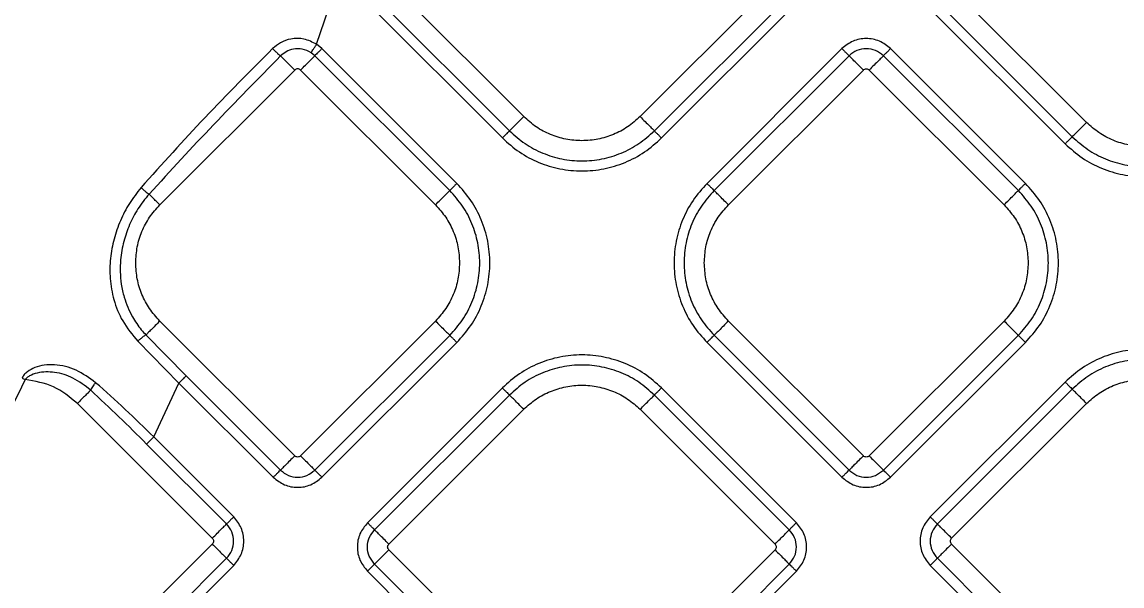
# Model space of a CAD drawing. Extents: x 939 to 1039, y 781 to 934.
# Drawn here: x 979.69 to 985.06, y 849.31 to 852.07 of the extents above; entities that cross this region are included whole.
import ezdxf

# ---------------------------------------------------------------- set-up
doc = ezdxf.new("R2010")
doc.units = 0
doc.header["$MEASUREMENT"] = 0
doc.layers.add('1', color=4, linetype='Continuous')

# ---------------------------------------------------------------- blocks, each defined once
blk = doc.blocks.new('Envoy')
at = {"layer": '1', "color": 3, "linetype": 'Continuous', "lineweight": 25}
for p, q in [((42.4735, 52.7882), (42.7673, 53.6592)), ((43.4851, 52.4347), (42.8263, 53.0936)), ((44.7121, 53.0936), (44.0532, 52.4347)), ((42.7566, 53.0238), (43.4154, 52.365)), ((44.123, 52.365), (44.7818, 53.0238)), ((46.2331, 52.4062), (45.5742, 53.0651)), ((42.7217, 52.989), (43.3805, 52.3302)), ((44.1578, 52.3302), (44.8166, 52.989)), ((45.5045, 52.9953), (46.1634, 52.3365)), ((45.4697, 52.9605), (46.1285, 52.3016)), ((42.4648, 52.7321), (42.4464, 52.747)), ((42.4997, 52.7669), (42.4735, 52.7882)), ((43.1585, 52.1081), (42.4997, 52.7669)), ((45.0387, 52.7669), (44.3799, 52.1081)), ((45.935, 52.1081), (45.2762, 52.7669)), ((43.1236, 52.0732), (42.4648, 52.7321)), ((45.0736, 52.7321), (44.4147, 52.0733)), ((45.9001, 52.0733), (45.2413, 52.7321)), ((41.7079, 52.0035), (42.3668, 52.6623)), ((42.395, 52.6623), (43.0539, 52.0035)), ((44.4844, 52.0035), (45.1433, 52.6624)), ((45.1716, 52.6624), (45.8304, 52.0035)), ((42.3668, 50.7765), (41.7079, 51.4354)), ((43.0539, 51.4354), (42.395, 50.7765)), ((45.1433, 50.7766), (44.4844, 51.4354)), ((45.8304, 51.4354), (45.1716, 50.7766)), ((41.6401, 51.3676), (41.8365, 51.1674)), ((42.4648, 50.7068), (43.1236, 51.3656)), ((44.4147, 51.3657), (45.0736, 50.7068)), ((45.2413, 50.7068), (45.9001, 51.3657)), ((41.6001, 51.3364), (41.8016, 51.1325)), ((42.4997, 50.672), (43.1585, 51.3308)), ((44.3799, 51.3308), (45.0387, 50.672)), ((45.2762, 50.672), (45.935, 51.3308)), ((41.8365, 51.1674), (42.297, 50.7068)), ((46.1285, 51.1373), (45.4697, 50.4785)), ((41.6782, 50.8689), (41.8016, 51.1325)), ((41.8016, 51.1325), (42.2622, 50.672)), ((43.3805, 51.1088), (42.7217, 50.4499)), ((44.8166, 50.4499), (44.1578, 51.1088)), ((46.1634, 51.1024), (45.5046, 50.4436)), ((41.3052, 51.0327), (41.9641, 50.3738)), ((43.4154, 51.0739), (42.7565, 50.4151)), ((44.7818, 50.4151), (44.1229, 51.0739)), ((45.5743, 50.3738), (46.2331, 51.0327)), ((42.8262, 50.3453), (43.4851, 51.0042)), ((44.0532, 51.0042), (44.712, 50.3453)), ((42.0686, 50.4785), (41.6782, 50.8689)), ((42.0338, 50.4436), (41.6434, 50.834)), ((41.9641, 50.3456), (41.3052, 49.6867)), ((46.2331, 49.6867), (45.5743, 50.3456)), ((41.375, 49.617), (42.0338, 50.2758)), ((43.4851, 49.6582), (42.8262, 50.3171)), ((44.712, 50.3171), (44.0532, 49.6582)), ((45.5046, 50.2758), (46.1634, 49.617)), ((41.4098, 49.5822), (42.0686, 50.241)), ((42.7565, 50.2473), (43.4154, 49.5885)), ((44.1229, 49.5885), (44.7818, 50.2473)), ((45.4697, 50.241), (46.1285, 49.5822)), ((42.7217, 50.2125), (43.3805, 49.5536)), ((44.1578, 49.5536), (44.8166, 50.2125))]:
    blk.add_line(p, q, dxfattribs=at)
for points, knots in [([(38.6197, 49.3531), (38.7618, 49.5576), (39.0472, 49.9685), (39.4283, 50.6195), (39.7805, 51.294), (40.1023, 51.9914), (40.4281, 52.7831), (40.7485, 53.6727), (41.0592, 54.6609), (41.236, 55.332), (41.3248, 55.6692)], [0, 0, 0, 0, 0.108159, 0.217286, 0.327415, 0.438561, 0.550697, 0.698969, 0.848773, 1, 1, 1, 1]), ([(42.4735, 52.7882), (42.4533, 52.7984), (42.414, 52.8181), (42.3508, 52.8173), (42.2975, 52.7997), (42.2713, 52.7776), (42.2589, 52.7672)], [0, 0, 0, 0, 0.289107, 0.559742, 0.792896, 1, 1, 1, 1]), ([(45.2762, 52.7669), (45.2588, 52.7807), (45.2241, 52.8081), (45.1574, 52.8201), (45.0908, 52.8081), (45.056, 52.7807), (45.0387, 52.7669)], [0, 0, 0, 0, 0.250068, 0.499983, 0.74993, 1, 1, 1, 1]), ([(42.2589, 52.7672), (42.1479, 52.6559), (41.9273, 52.4347), (41.7194, 52.2028), (41.6162, 52.0877)], [0, 0, 0, 0, 0.503576, 1, 1, 1, 1]), ([(42.2589, 52.7672), (42.2632, 52.7631), (42.2718, 52.7547), (42.2836, 52.7435), (42.2932, 52.7348), (42.2964, 52.7324), (42.2979, 52.7312)], [0, 0, 0, 0, 0.249994, 0.499994, 0.749995, 1, 1, 1, 1]), ([(42.4464, 52.747), (42.4324, 52.7541), (42.4054, 52.7678), (42.3615, 52.7669), (42.3247, 52.7541), (42.3065, 52.7385), (42.2979, 52.7312)], [0, 0, 0, 0, 0.288549, 0.556353, 0.791535, 1, 1, 1, 1]), ([(42.4464, 52.747), (42.4473, 52.7483), (42.449, 52.7509), (42.4555, 52.7607), (42.4639, 52.7735), (42.4703, 52.7833), (42.4735, 52.7882)], [0, 0, 0, 0, 0.250008, 0.500009, 0.750011, 1, 1, 1, 1]), ([(42.4997, 52.7669), (42.4955, 52.7628), (42.4872, 52.7545), (42.4764, 52.7437), (42.4681, 52.7354), (42.4659, 52.7332), (42.4648, 52.7321)], [0, 0, 0, 0, 0.250008, 0.500003, 0.750001, 1, 1, 1, 1]), ([(45.0387, 52.7669), (45.0428, 52.7628), (45.0511, 52.7545), (45.0619, 52.7437), (45.0702, 52.7354), (45.0724, 52.7332), (45.0736, 52.7321)], [0, 0, 0, 0, 0.2500036, 0.4999954, 0.7499955, 1, 1, 1, 1]), ([(45.2413, 52.7321), (45.229, 52.7418), (45.2045, 52.7611), (45.1574, 52.7697), (45.1104, 52.7611), (45.0858, 52.7418), (45.0736, 52.7321)], [0, 0, 0, 0, 0.249862, 0.4999867, 0.7501217, 1, 1, 1, 1]), ([(45.2413, 52.7321), (45.2424, 52.7332), (45.2446, 52.7354), (45.2529, 52.7437), (45.2637, 52.7545), (45.272, 52.7628), (45.2762, 52.7669)], [0, 0, 0, 0, 0.250003, 0.500003, 0.75, 1, 1, 1, 1]), ([(42.2979, 52.7312), (42.188, 52.6196), (41.9698, 52.3982), (41.7596, 52.1696), (41.6553, 52.0561)], [0, 0, 0, 0, 0.503722, 1, 1, 1, 1]), ([(42.2979, 52.7312), (42.3005, 52.7286), (42.3056, 52.7235), (42.3221, 52.707), (42.3431, 52.6861), (42.3589, 52.6702), (42.3668, 52.6623)], [0, 0, 0, 0, 0.249998, 0.499997, 0.749997, 1, 1, 1, 1]), ([(42.395, 52.6623), (42.4033, 52.6706), (42.4199, 52.6872), (42.4415, 52.7088), (42.4581, 52.7254), (42.4626, 52.7298), (42.4648, 52.7321)], [0, 0, 0, 0, 0.249999, 0.4999967, 0.7499893, 1, 1, 1, 1]), ([(45.1433, 52.6624), (45.135, 52.6706), (45.1184, 52.6872), (45.0968, 52.7089), (45.0802, 52.7255), (45.0758, 52.7299), (45.0736, 52.7321)], [0, 0, 0, 0, 0.250002, 0.499999, 0.749992, 1, 1, 1, 1]), ([(45.2413, 52.7321), (45.2391, 52.7299), (45.2346, 52.7255), (45.218, 52.7089), (45.1964, 52.6872), (45.1798, 52.6706), (45.1716, 52.6624)], [0, 0, 0, 0, 0.250009, 0.500002, 0.75, 1, 1, 1, 1]), ([(42.395, 52.6623), (42.393, 52.664), (42.3888, 52.6672), (42.3809, 52.6687), (42.373, 52.6672), (42.3688, 52.664), (42.3668, 52.6623)], [0, 0, 0, 0, 0.250238, 0.500008, 0.749777, 1, 1, 1, 1]), ([(45.1433, 52.6624), (45.1453, 52.664), (45.1495, 52.6673), (45.1574, 52.6687), (45.1653, 52.6673), (45.1695, 52.664), (45.1716, 52.6624)], [0, 0, 0, 0, 0.250222, 0.499991, 0.74977, 1, 1, 1, 1]), ([(43.4851, 52.4347), (43.4768, 52.4265), (43.4603, 52.4099), (43.4386, 52.3882), (43.422, 52.3716), (43.4176, 52.3672), (43.4154, 52.365)], [0, 0, 0, 0, 0.2499994, 0.499995, 0.7499899, 1, 1, 1, 1]), ([(44.0532, 52.4347), (44.0336, 52.4172), (43.9943, 52.3821), (43.9238, 52.3454), (43.8481, 52.3222), (43.7692, 52.3145), (43.6903, 52.3222), (43.6146, 52.3454), (43.5441, 52.3821), (43.5048, 52.4172), (43.4851, 52.4347)], [0, 0, 0, 0, 0.125, 0.25, 0.375, 0.5, 0.625, 0.75, 0.874999, 1, 1, 1, 1]), ([(44.0532, 52.4347), (44.0615, 52.4265), (44.0781, 52.4099), (44.0997, 52.3882), (44.1163, 52.3716), (44.1208, 52.3672), (44.123, 52.365)], [0, 0, 0, 0, 0.250002, 0.4999947, 0.7499912, 1, 1, 1, 1]), ([(46.1634, 52.3365), (46.1656, 52.3387), (46.17, 52.3431), (46.1866, 52.3597), (46.2083, 52.3814), (46.2248, 52.3979), (46.2331, 52.4062)], [0, 0, 0, 0, 0.250009, 0.500002, 0.75, 1, 1, 1, 1]), ([(46.8012, 52.4062), (46.7816, 52.3887), (46.7423, 52.3536), (46.6717, 52.3169), (46.5961, 52.2937), (46.5171, 52.286), (46.4382, 52.2937), (46.3626, 52.3169), (46.292, 52.3536), (46.2527, 52.3887), (46.2331, 52.4062)], [0, 0, 0, 0, 0.125, 0.25, 0.375, 0.5, 0.625, 0.75, 0.875, 1, 1, 1, 1]), ([(43.3805, 52.3302), (43.3847, 52.3343), (43.3929, 52.3426), (43.4038, 52.3534), (43.4121, 52.3617), (43.4143, 52.3639), (43.4154, 52.365)], [0, 0, 0, 0, 0.250008, 0.500004, 0.749999, 1, 1, 1, 1]), ([(43.3805, 52.3302), (43.4074, 52.3062), (43.4612, 52.2582), (43.5577, 52.2079), (43.6612, 52.1762), (43.7692, 52.1656), (43.8771, 52.1762), (43.9807, 52.2079), (44.0772, 52.2582), (44.1309, 52.3062), (44.1578, 52.3302)], [0, 0, 0, 0, 0.125, 0.25, 0.375, 0.5, 0.625, 0.75, 0.875, 1, 1, 1, 1]), ([(43.4154, 52.365), (43.4399, 52.3432), (43.4888, 52.2995), (43.5766, 52.2537), (43.6709, 52.2249), (43.7692, 52.2153), (43.8675, 52.2249), (43.9617, 52.2537), (44.0496, 52.2995), (44.0985, 52.3432), (44.123, 52.365)], [0, 0, 0, 0, 0.125, 0.25, 0.375, 0.5, 0.625, 0.75, 0.875, 1, 1, 1, 1]), ([(44.1578, 52.3302), (44.1537, 52.3343), (44.1454, 52.3426), (44.1346, 52.3534), (44.1263, 52.3617), (44.1241, 52.3639), (44.123, 52.365)], [0, 0, 0, 0, 0.2500126, 0.5000067, 0.7500003, 1, 1, 1, 1]), ([(46.1634, 52.3365), (46.1623, 52.3354), (46.16, 52.3332), (46.1517, 52.3249), (46.1409, 52.3141), (46.1326, 52.3058), (46.1285, 52.3016)], [0, 0, 0, 0, 0.250001, 0.500002, 0.749998, 1, 1, 1, 1]), ([(46.1634, 52.3365), (46.1878, 52.3147), (46.2368, 52.271), (46.3246, 52.2252), (46.4189, 52.1964), (46.5171, 52.1868), (46.6154, 52.1964), (46.7097, 52.2252), (46.7975, 52.271), (46.8465, 52.3147), (46.8709, 52.3365)], [0, 0, 0, 0, 0.125, 0.25, 0.375, 0.5, 0.625, 0.75, 0.875, 1, 1, 1, 1]), ([(46.1285, 52.3016), (46.1554, 52.2776), (46.2091, 52.2297), (46.3056, 52.1794), (46.4092, 52.1477), (46.5171, 52.1371), (46.6251, 52.1477), (46.7287, 52.1794), (46.8251, 52.2297), (46.8789, 52.2776), (46.9058, 52.3016)], [0, 0, 0, 0, 0.125, 0.25, 0.375, 0.5, 0.625, 0.75, 0.875, 1, 1, 1, 1]), ([(43.1585, 52.1081), (43.1543, 52.1039), (43.1461, 52.0957), (43.1352, 52.0848), (43.1269, 52.0765), (43.1247, 52.0743), (43.1236, 52.0732)], [0, 0, 0, 0, 0.2500033, 0.4999999, 0.7499998, 1, 1, 1, 1]), ([(43.1585, 51.3308), (43.1825, 51.3577), (43.2304, 51.4114), (43.2807, 51.5079), (43.3124, 51.6115), (43.323, 51.7194), (43.3124, 51.8274), (43.2807, 51.9309), (43.2304, 52.0274), (43.1825, 52.0812), (43.1585, 52.1081)], [0, 0, 0, 0, 0.1250001, 0.25, 0.375, 0.5, 0.625, 0.75, 0.8749999, 1, 1, 1, 1]), ([(44.3799, 52.1081), (44.3559, 52.0812), (44.3079, 52.0275), (44.2576, 51.931), (44.2259, 51.8274), (44.2154, 51.7195), (44.2259, 51.6115), (44.2576, 51.508), (44.3079, 51.4115), (44.3559, 51.3577), (44.3799, 51.3308)], [0, 0, 0, 0, 0.125, 0.25, 0.375, 0.5, 0.625, 0.75, 0.875, 1, 1, 1, 1]), ([(44.3799, 52.1081), (44.384, 52.104), (44.3923, 52.0957), (44.4031, 52.0849), (44.4114, 52.0766), (44.4136, 52.0744), (44.4147, 52.0733)], [0, 0, 0, 0, 0.250002, 0.499997, 0.749999, 1, 1, 1, 1]), ([(45.935, 52.1081), (45.9308, 52.104), (45.9226, 52.0957), (45.9117, 52.0849), (45.9034, 52.0766), (45.9012, 52.0744), (45.9001, 52.0733)], [0, 0, 0, 0, 0.2500024, 0.499998, 0.7499988, 1, 1, 1, 1]), ([(45.935, 51.3308), (45.959, 51.3577), (46.0069, 51.4115), (46.0572, 51.508), (46.0889, 51.6115), (46.0995, 51.7195), (46.0889, 51.8274), (46.0572, 51.931), (46.0069, 52.0275), (45.959, 52.0812), (45.935, 52.1081)], [0, 0, 0, 0, 0.125, 0.25, 0.375, 0.5, 0.625, 0.75, 0.875, 1, 1, 1, 1]), ([(41.6162, 52.0877), (41.5964, 52.0624), (41.5571, 52.0123), (41.5136, 51.9268), (41.482, 51.8366), (41.4643, 51.7411), (41.4624, 51.6408), (41.4809, 51.5366), (41.5235, 51.4299), (41.5738, 51.3685), (41.6001, 51.3364)], [0, 0, 0, 0, 0.116754, 0.231526, 0.346233, 0.462716, 0.583216, 0.710653, 0.848574, 1, 1, 1, 1]), ([(41.6553, 52.0561), (41.6362, 52.0325), (41.599, 51.9863), (41.5586, 51.9074), (41.5296, 51.824), (41.5159, 51.7459), (41.5136, 51.6757), (41.5189, 51.614), (41.5317, 51.5558), (41.5507, 51.5024), (41.5718, 51.4595), (41.5945, 51.4233), (41.6164, 51.3937), (41.6325, 51.376), (41.6401, 51.3676)], [0, 0, 0, 0, 0.120408, 0.234743, 0.349384, 0.469342, 0.547616, 0.627913, 0.714908, 0.784183, 0.853728, 0.904965, 0.954586, 1, 1, 1, 1]), ([(41.6162, 52.0877), (41.6196, 52.0847), (41.6264, 52.0787), (41.637, 52.0699), (41.6471, 52.062), (41.6526, 52.0581), (41.6553, 52.0561)], [0, 0, 0, 0, 0.25, 0.500011, 0.750015, 1, 1, 1, 1]), ([(41.7079, 52.0035), (41.703, 52.0085), (41.6931, 52.0184), (41.6789, 52.0325), (41.6659, 52.0456), (41.6588, 52.0526), (41.6553, 52.0561)], [0, 0, 0, 0, 0.249994, 0.499996, 0.749995, 1, 1, 1, 1]), ([(43.0539, 52.0035), (43.0622, 52.0118), (43.0787, 52.0283), (43.1004, 52.05), (43.117, 52.0666), (43.1214, 52.071), (43.1236, 52.0732)], [0, 0, 0, 0, 0.249999, 0.4999967, 0.7499893, 1, 1, 1, 1]), ([(43.1236, 51.3656), (43.1454, 51.3901), (43.1891, 51.4391), (43.2349, 51.5269), (43.2637, 51.6212), (43.2734, 51.7194), (43.2637, 51.8177), (43.2349, 51.912), (43.1891, 51.9998), (43.1454, 52.0488), (43.1236, 52.0732)], [0, 0, 0, 0, 0.124999, 0.249999, 0.375, 0.5, 0.624999, 0.75, 0.875, 1, 1, 1, 1]), ([(44.4147, 52.0733), (44.3929, 52.0488), (44.3492, 51.9998), (44.3034, 51.912), (44.2746, 51.8177), (44.265, 51.7195), (44.2746, 51.6212), (44.3034, 51.5269), (44.3492, 51.4391), (44.3929, 51.3902), (44.4147, 51.3657)], [0, 0, 0, 0, 0.125, 0.25, 0.375, 0.5, 0.624999, 0.75, 0.875, 1, 1, 1, 1]), ([(44.4844, 52.0035), (44.4762, 52.0118), (44.4596, 52.0284), (44.438, 52.05), (44.4214, 52.0666), (44.4169, 52.071), (44.4147, 52.0733)], [0, 0, 0, 0, 0.250002, 0.499999, 0.749992, 1, 1, 1, 1]), ([(45.8304, 52.0035), (45.8387, 52.0118), (45.8552, 52.0284), (45.8769, 52.05), (45.8935, 52.0666), (45.8979, 52.071), (45.9001, 52.0733)], [0, 0, 0, 0, 0.25, 0.499998, 0.749991, 1, 1, 1, 1]), ([(45.9001, 51.3657), (45.922, 51.3902), (45.9656, 51.4391), (46.0114, 51.5269), (46.0403, 51.6212), (46.0499, 51.7195), (46.0403, 51.8177), (46.0114, 51.912), (45.9656, 51.9998), (45.922, 52.0488), (45.9001, 52.0733)], [0, 0, 0, 0, 0.125, 0.25, 0.375001, 0.5, 0.625, 0.75, 0.875, 1, 1, 1, 1]), ([(41.5903, 51.7194), (41.5918, 51.7457), (41.5947, 51.7983), (41.6188, 51.874), (41.6553, 51.9446), (41.6904, 51.9839), (41.7079, 52.0035)], [0, 0, 0, 0, 0.25, 0.5, 0.750001, 1, 1, 1, 1]), ([(43.0539, 52.0035), (43.0714, 51.9839), (43.1065, 51.9446), (43.143, 51.874), (43.1671, 51.7983), (43.1701, 51.7457), (43.1715, 51.7194)], [0, 0, 0, 0, 0.249999, 0.5, 0.75, 1, 1, 1, 1]), ([(44.3668, 51.7195), (44.3683, 51.7458), (44.3712, 51.7984), (44.3953, 51.8741), (44.4318, 51.9446), (44.4669, 51.9839), (44.4844, 52.0035)], [0, 0, 0, 0, 0.25, 0.5, 0.75, 1, 1, 1, 1]), ([(45.8304, 52.0035), (45.8479, 51.9839), (45.883, 51.9446), (45.9196, 51.8741), (45.9436, 51.7984), (45.9466, 51.7458), (45.9481, 51.7195)], [0, 0, 0, 0, 0.249999, 0.5, 0.75, 1, 1, 1, 1]), ([(41.7079, 51.4354), (41.6904, 51.455), (41.6553, 51.4943), (41.6188, 51.5648), (41.5947, 51.6405), (41.5918, 51.6931), (41.5903, 51.7194)], [0, 0, 0, 0, 0.249999, 0.5, 0.75, 1, 1, 1, 1]), ([(43.1715, 51.7194), (43.1701, 51.6931), (43.1671, 51.6405), (43.143, 51.5648), (43.1065, 51.4943), (43.0714, 51.455), (43.0539, 51.4354)], [0, 0, 0, 0, 0.25, 0.5, 0.750001, 1, 1, 1, 1]), ([(44.4844, 51.4354), (44.4669, 51.4551), (44.4318, 51.4943), (44.3953, 51.5649), (44.3712, 51.6406), (44.3683, 51.6932), (44.3668, 51.7195)], [0, 0, 0, 0, 0.25, 0.5, 0.75, 1, 1, 1, 1]), ([(45.9481, 51.7195), (45.9466, 51.6932), (45.9436, 51.6406), (45.9196, 51.5649), (45.883, 51.4943), (45.8479, 51.4551), (45.8304, 51.4354)], [0, 0, 0, 0, 0.25, 0.5, 0.750001, 1, 1, 1, 1]), ([(41.7079, 51.4354), (41.7004, 51.4278), (41.6852, 51.4127), (41.665, 51.3924), (41.6486, 51.376), (41.643, 51.3704), (41.6401, 51.3676)], [0, 0, 0, 0, 0.249999, 0.499997, 0.749998, 1, 1, 1, 1]), ([(43.0539, 51.4354), (43.0622, 51.4271), (43.0787, 51.4105), (43.1004, 51.3889), (43.117, 51.3723), (43.1214, 51.3679), (43.1236, 51.3656)], [0, 0, 0, 0, 0.249999, 0.499997, 0.74999, 1, 1, 1, 1]), ([(44.4844, 51.4354), (44.4762, 51.4271), (44.4596, 51.4106), (44.438, 51.3889), (44.4214, 51.3723), (44.4169, 51.3679), (44.4147, 51.3657)], [0, 0, 0, 0, 0.250001, 0.499999, 0.749991, 1, 1, 1, 1]), ([(45.8304, 51.4354), (45.8387, 51.4271), (45.8552, 51.4106), (45.8769, 51.3889), (45.8935, 51.3723), (45.8979, 51.3679), (45.9001, 51.3657)], [0, 0, 0, 0, 0.25, 0.499998, 0.74999, 1, 1, 1, 1]), ([(41.6001, 51.3364), (41.6042, 51.3402), (41.6125, 51.3477), (41.6242, 51.3574), (41.6342, 51.3647), (41.6382, 51.3666), (41.6401, 51.3676)], [0, 0, 0, 0, 0.249992, 0.499998, 0.74998, 1, 1, 1, 1]), ([(43.1585, 51.3308), (43.1543, 51.3349), (43.1461, 51.3432), (43.1352, 51.354), (43.1269, 51.3623), (43.1247, 51.3645), (43.1236, 51.3656)], [0, 0, 0, 0, 0.250003, 0.499999, 0.749998, 1, 1, 1, 1]), ([(44.3799, 51.3308), (44.384, 51.335), (44.3923, 51.3432), (44.4031, 51.3541), (44.4114, 51.3624), (44.4136, 51.3646), (44.4147, 51.3657)], [0, 0, 0, 0, 0.250002, 0.499998, 0.750001, 1, 1, 1, 1]), ([(45.935, 51.3308), (45.9308, 51.335), (45.9226, 51.3432), (45.9117, 51.3541), (45.9034, 51.3624), (45.9012, 51.3646), (45.9001, 51.3657)], [0, 0, 0, 0, 0.250003, 0.499999, 0.75, 1, 1, 1, 1]), ([(46.9058, 51.1373), (46.8789, 51.1613), (46.8252, 51.2092), (46.7287, 51.2595), (46.6251, 51.2912), (46.5172, 51.3018), (46.4092, 51.2912), (46.3057, 51.2595), (46.2092, 51.2092), (46.1554, 51.1613), (46.1285, 51.1373)], [0, 0, 0, 0, 0.125, 0.25, 0.375, 0.5, 0.625, 0.75, 0.875, 1, 1, 1, 1]), ([(44.1578, 51.1088), (44.1309, 51.1327), (44.0771, 51.1807), (43.9807, 51.231), (43.8771, 51.2627), (43.7691, 51.2733), (43.6612, 51.2627), (43.5576, 51.231), (43.4611, 51.1807), (43.4074, 51.1327), (43.3805, 51.1088)], [0, 0, 0, 0, 0.125, 0.25, 0.375, 0.5, 0.625, 0.75, 0.875, 1, 1, 1, 1]), ([(46.871, 51.1024), (46.8465, 51.1242), (46.7976, 51.1679), (46.7097, 51.2137), (46.6155, 51.2425), (46.5172, 51.2522), (46.4189, 51.2425), (46.3246, 51.2137), (46.2368, 51.1679), (46.1879, 51.1242), (46.1634, 51.1024)], [0, 0, 0, 0, 0.125, 0.25, 0.375, 0.5, 0.625, 0.75, 0.875, 1, 1, 1, 1]), ([(41.3945, 51.1342), (41.3636, 51.1566), (41.3027, 51.2007), (41.2128, 51.2234), (41.1444, 51.2216), (41.0991, 51.2105), (41.0666, 51.1932), (41.0454, 51.1744), (41.0384, 51.1627), (41.035, 51.1569)], [0, 0, 0, 0, 0.2805, 0.553911, 0.679737, 0.795443, 0.901159, 0.951093, 1, 1, 1, 1]), ([(44.1229, 51.0739), (44.0985, 51.0957), (44.0495, 51.1394), (43.9617, 51.1852), (43.8674, 51.214), (43.7691, 51.2236), (43.6709, 51.214), (43.5766, 51.1852), (43.4888, 51.1394), (43.4398, 51.0957), (43.4154, 51.0739)], [0, 0, 0, 0, 0.125, 0.25, 0.375, 0.5, 0.625, 0.75, 0.875, 1, 1, 1, 1]), ([(41.0508, 51.1493), (40.953, 50.9497), (40.76, 50.5562), (40.5431, 50.1754), (40.4362, 49.9877)], [0, 0, 0, 0, 0.507087, 1, 1, 1, 1]), ([(41.035, 51.1569), (41.0375, 51.1556), (41.0427, 51.1531), (41.0481, 51.1505), (41.0508, 51.1493)], [0, 0, 0, 0, 0.499996, 1, 1, 1, 1]), ([(41.3703, 51.0978), (41.3425, 51.1192), (41.2894, 51.16), (41.1978, 51.1882), (41.1235, 51.1879), (41.0787, 51.1721), (41.0594, 51.1595), (41.0535, 51.1524), (41.0508, 51.1493)], [0, 0, 0, 0, 0.296845, 0.565012, 0.807222, 0.922789, 0.96555, 1, 1, 1, 1]), ([(41.3052, 51.0327), (41.2681, 51.0635), (41.1938, 51.1253), (41.0985, 51.1413), (41.0508, 51.1493)], [0, 0, 0, 0, 0.499999, 1, 1, 1, 1]), ([(41.8016, 51.1325), (41.8058, 51.1367), (41.814, 51.1449), (41.8249, 51.1558), (41.8332, 51.1641), (41.8354, 51.1663), (41.8365, 51.1674)], [0, 0, 0, 0, 0.250013, 0.500002, 0.75, 1, 1, 1, 1]), ([(46.1285, 51.1373), (46.1327, 51.1331), (46.1409, 51.1248), (46.1518, 51.114), (46.1601, 51.1057), (46.1623, 51.1035), (46.1634, 51.1024)], [0, 0, 0, 0, 0.2500048, 0.4999999, 0.7500003, 1, 1, 1, 1]), ([(46.2331, 51.0327), (46.2528, 51.0502), (46.2921, 51.0853), (46.3626, 51.122), (46.4383, 51.1452), (46.5172, 51.1529), (46.5961, 51.1452), (46.6718, 51.122), (46.7423, 51.0853), (46.7816, 51.0502), (46.8012, 51.0327)], [0, 0, 0, 0, 0.125, 0.25, 0.375, 0.5, 0.625, 0.75, 0.875, 1, 1, 1, 1]), ([(41.3703, 51.0978), (41.3671, 51.0945), (41.3606, 51.0881), (41.3448, 51.0722), (41.3259, 51.0534), (41.3121, 51.0396), (41.3052, 51.0327)], [0, 0, 0, 0, 0.250007, 0.500007, 0.750001, 1, 1, 1, 1]), ([(41.3945, 51.1342), (41.3916, 51.1307), (41.3857, 51.1235), (41.3785, 51.1133), (41.3729, 51.1042), (41.3712, 51.0999), (41.3703, 51.0978)], [0, 0, 0, 0, 0.249996, 0.499979, 0.74998, 1, 1, 1, 1]), ([(41.6434, 50.834), (41.5986, 50.8788), (41.5089, 50.9685), (41.4166, 51.0546), (41.3703, 51.0978)], [0, 0, 0, 0, 0.498995, 1, 1, 1, 1]), ([(41.6782, 50.8689), (41.632, 50.9144), (41.5391, 51.0058), (41.4429, 51.0913), (41.3945, 51.1342)], [0, 0, 0, 0, 0.497655, 1, 1, 1, 1]), ([(43.3805, 51.1088), (43.3846, 51.1046), (43.3929, 51.0963), (43.4037, 51.0855), (43.412, 51.0772), (43.4143, 51.075), (43.4154, 51.0739)], [0, 0, 0, 0, 0.250008, 0.500003, 0.750001, 1, 1, 1, 1]), ([(43.4851, 51.0042), (43.5047, 51.0217), (43.544, 51.0568), (43.6146, 51.0935), (43.6902, 51.1167), (43.7691, 51.1244), (43.8481, 51.1167), (43.9237, 51.0935), (43.9943, 51.0568), (44.0336, 51.0217), (44.0532, 51.0042)], [0, 0, 0, 0, 0.125001, 0.250001, 0.375, 0.5, 0.625, 0.75, 0.875, 1, 1, 1, 1]), ([(44.1578, 51.1088), (44.1537, 51.1046), (44.1454, 51.0963), (44.1346, 51.0855), (44.1263, 51.0772), (44.124, 51.075), (44.1229, 51.0739)], [0, 0, 0, 0, 0.2500072, 0.5000018, 0.7499998, 1, 1, 1, 1]), ([(46.2331, 51.0327), (46.2248, 51.041), (46.2083, 51.0575), (46.1866, 51.0792), (46.17, 51.0958), (46.1656, 51.1002), (46.1634, 51.1024)], [0, 0, 0, 0, 0.25, 0.499998, 0.749991, 1, 1, 1, 1]), ([(43.4851, 51.0042), (43.4768, 51.0124), (43.4603, 51.029), (43.4386, 51.0507), (43.422, 51.0673), (43.4176, 51.0717), (43.4154, 51.0739)], [0, 0, 0, 0, 0.249997, 0.499995, 0.74999, 1, 1, 1, 1]), ([(44.0532, 51.0042), (44.0615, 51.0124), (44.078, 51.029), (44.0997, 51.0507), (44.1163, 51.0673), (44.1207, 51.0717), (44.1229, 51.0739)], [0, 0, 0, 0, 0.249999, 0.499997, 0.749991, 1, 1, 1, 1]), ([(41.6434, 50.834), (41.6445, 50.8351), (41.6467, 50.8373), (41.655, 50.8456), (41.6658, 50.8565), (41.6741, 50.8647), (41.6782, 50.8689)], [0, 0, 0, 0, 0.250001, 0.500003, 0.749998, 1, 1, 1, 1]), ([(42.3668, 50.7765), (42.3585, 50.7683), (42.3419, 50.7517), (42.3203, 50.73), (42.3037, 50.7135), (42.2993, 50.709), (42.297, 50.7068)], [0, 0, 0, 0, 0.2500011, 0.4999982, 0.74999, 1, 1, 1, 1]), ([(42.395, 50.7765), (42.393, 50.7749), (42.3888, 50.7716), (42.3809, 50.7702), (42.373, 50.7716), (42.3688, 50.7749), (42.3668, 50.7765)], [0, 0, 0, 0, 0.250238, 0.500008, 0.749777, 1, 1, 1, 1]), ([(42.395, 50.7765), (42.4033, 50.7683), (42.4199, 50.7517), (42.4415, 50.73), (42.4581, 50.7135), (42.4626, 50.709), (42.4648, 50.7068)], [0, 0, 0, 0, 0.249999, 0.4999967, 0.7499893, 1, 1, 1, 1]), ([(45.1433, 50.7766), (45.135, 50.7683), (45.1184, 50.7517), (45.0968, 50.7301), (45.0802, 50.7135), (45.0758, 50.7091), (45.0736, 50.7068)], [0, 0, 0, 0, 0.249999, 0.499997, 0.74999, 1, 1, 1, 1]), ([(45.1716, 50.7766), (45.1695, 50.7749), (45.1653, 50.7717), (45.1574, 50.7702), (45.1495, 50.7717), (45.1453, 50.7749), (45.1433, 50.7766)], [0, 0, 0, 0, 0.250225, 0.500009, 0.749783, 1, 1, 1, 1]), ([(45.1716, 50.7766), (45.1798, 50.7683), (45.1964, 50.7517), (45.218, 50.7301), (45.2346, 50.7135), (45.2391, 50.7091), (45.2413, 50.7068)], [0, 0, 0, 0, 0.249998, 0.4999962, 0.7499893, 1, 1, 1, 1]), ([(42.2622, 50.672), (42.2663, 50.6761), (42.2746, 50.6844), (42.2854, 50.6952), (42.2937, 50.7035), (42.2959, 50.7057), (42.297, 50.7068)], [0, 0, 0, 0, 0.250008, 0.500003, 0.750001, 1, 1, 1, 1]), ([(42.297, 50.7068), (42.3093, 50.6971), (42.3338, 50.6778), (42.3809, 50.6692), (42.428, 50.6778), (42.4525, 50.6971), (42.4648, 50.7068)], [0, 0, 0, 0, 0.249862, 0.499985, 0.750123, 1, 1, 1, 1]), ([(42.4997, 50.672), (42.4955, 50.6761), (42.4872, 50.6844), (42.4764, 50.6952), (42.4681, 50.7035), (42.4659, 50.7057), (42.4648, 50.7068)], [0, 0, 0, 0, 0.250008, 0.500003, 0.750001, 1, 1, 1, 1]), ([(45.0387, 50.672), (45.0428, 50.6761), (45.0511, 50.6844), (45.0619, 50.6952), (45.0702, 50.7035), (45.0724, 50.7057), (45.0736, 50.7068)], [0, 0, 0, 0, 0.250009, 0.499999, 0.749998, 1, 1, 1, 1]), ([(45.0736, 50.7068), (45.0858, 50.6972), (45.1104, 50.6778), (45.1574, 50.6692), (45.2045, 50.6778), (45.229, 50.6972), (45.2413, 50.7068)], [0, 0, 0, 0, 0.24986, 0.499984, 0.750123, 1, 1, 1, 1]), ([(45.2762, 50.672), (45.272, 50.6761), (45.2637, 50.6844), (45.2529, 50.6952), (45.2446, 50.7035), (45.2424, 50.7057), (45.2413, 50.7068)], [0, 0, 0, 0, 0.250005, 0.500001, 0.75, 1, 1, 1, 1]), ([(42.2622, 50.672), (42.2795, 50.6582), (42.3143, 50.6308), (42.3809, 50.6188), (42.4476, 50.6308), (42.4823, 50.6582), (42.4997, 50.672)], [0, 0, 0, 0, 0.250068, 0.499982, 0.749929, 1, 1, 1, 1]), ([(45.0387, 50.672), (45.056, 50.6583), (45.0908, 50.6308), (45.1574, 50.6188), (45.2241, 50.6308), (45.2588, 50.6583), (45.2762, 50.672)], [0, 0, 0, 0, 0.2500661, 0.4999834, 0.7499299, 1, 1, 1, 1]), ([(41.9641, 50.3738), (41.9724, 50.3821), (41.9889, 50.3987), (42.0106, 50.4203), (42.0272, 50.4369), (42.0316, 50.4414), (42.0338, 50.4436)], [0, 0, 0, 0, 0.25, 0.499995, 0.749991, 1, 1, 1, 1]), ([(42.0686, 50.4785), (42.0645, 50.4743), (42.0562, 50.466), (42.0454, 50.4552), (42.0371, 50.4469), (42.0349, 50.4447), (42.0338, 50.4436)], [0, 0, 0, 0, 0.250002, 0.5, 0.750001, 1, 1, 1, 1]), ([(42.0338, 50.2758), (42.0435, 50.2881), (42.0628, 50.3127), (42.0714, 50.3597), (42.0628, 50.4068), (42.0435, 50.4313), (42.0338, 50.4436)], [0, 0, 0, 0, 0.249876, 0.500013, 0.750138, 1, 1, 1, 1]), ([(42.0686, 50.241), (42.0824, 50.2583), (42.1098, 50.2931), (42.1219, 50.3597), (42.1098, 50.4264), (42.0824, 50.4611), (42.0686, 50.4785)], [0, 0, 0, 0, 0.2500699, 0.5000162, 0.7499323, 1, 1, 1, 1]), ([(42.7217, 50.4499), (42.708, 50.4326), (42.6805, 50.3978), (42.6685, 50.3312), (42.6805, 50.2646), (42.708, 50.2298), (42.7217, 50.2125)], [0, 0, 0, 0, 0.25007, 0.500017, 0.749933, 1, 1, 1, 1]), ([(42.7565, 50.4151), (42.7554, 50.4162), (42.7532, 50.4184), (42.7449, 50.4267), (42.7341, 50.4375), (42.7258, 50.4458), (42.7217, 50.4499)], [0, 0, 0, 0, 0.25, 0.499999, 0.749992, 1, 1, 1, 1]), ([(44.8166, 50.4499), (44.8125, 50.4458), (44.8042, 50.4375), (44.7934, 50.4267), (44.7851, 50.4184), (44.7829, 50.4162), (44.7818, 50.4151)], [0, 0, 0, 0, 0.250002, 0.500001, 0.75, 1, 1, 1, 1]), ([(44.8166, 50.2125), (44.8303, 50.2298), (44.8578, 50.2646), (44.8698, 50.3312), (44.8578, 50.3978), (44.8303, 50.4326), (44.8166, 50.4499)], [0, 0, 0, 0, 0.250068, 0.499983, 0.749929, 1, 1, 1, 1]), ([(45.4697, 50.4785), (45.456, 50.4611), (45.4286, 50.4264), (45.4165, 50.3597), (45.4285, 50.2931), (45.456, 50.2583), (45.4697, 50.241)], [0, 0, 0, 0, 0.250068, 0.499984, 0.74993, 1, 1, 1, 1]), ([(45.4697, 50.4785), (45.4739, 50.4743), (45.4821, 50.466), (45.4929, 50.4552), (45.5012, 50.4469), (45.5035, 50.4447), (45.5046, 50.4436)], [0, 0, 0, 0, 0.250008, 0.500001, 0.750001, 1, 1, 1, 1]), ([(45.5046, 50.4436), (45.4949, 50.4313), (45.4755, 50.4068), (45.467, 50.3597), (45.4755, 50.3127), (45.4949, 50.2881), (45.5046, 50.2758)], [0, 0, 0, 0, 0.249861, 0.499986, 0.750123, 1, 1, 1, 1]), ([(45.5743, 50.3738), (45.566, 50.3821), (45.5494, 50.3987), (45.5278, 50.4203), (45.5112, 50.4369), (45.5068, 50.4414), (45.5046, 50.4436)], [0, 0, 0, 0, 0.249999, 0.499996, 0.74999, 1, 1, 1, 1]), ([(42.7565, 50.2473), (42.7469, 50.2596), (42.7275, 50.2841), (42.7189, 50.3312), (42.7275, 50.3783), (42.7469, 50.4028), (42.7565, 50.4151)], [0, 0, 0, 0, 0.24986, 0.499986, 0.750123, 1, 1, 1, 1]), ([(42.8262, 50.3453), (42.818, 50.3536), (42.8014, 50.3702), (42.7798, 50.3918), (42.7632, 50.4084), (42.7587, 50.4128), (42.7565, 50.4151)], [0, 0, 0, 0, 0.249998, 0.499995, 0.749989, 1, 1, 1, 1]), ([(44.712, 50.3453), (44.7203, 50.3536), (44.7369, 50.3702), (44.7585, 50.3918), (44.7751, 50.4084), (44.7796, 50.4128), (44.7818, 50.4151)], [0, 0, 0, 0, 0.250001, 0.499997, 0.749991, 1, 1, 1, 1]), ([(44.7818, 50.2473), (44.7914, 50.2596), (44.8108, 50.2841), (44.8194, 50.3312), (44.8108, 50.3783), (44.7914, 50.4028), (44.7818, 50.4151)], [0, 0, 0, 0, 0.249862, 0.499986, 0.750122, 1, 1, 1, 1]), ([(41.9641, 50.3738), (41.9657, 50.3718), (41.969, 50.3676), (41.9704, 50.3597), (41.969, 50.3518), (41.9657, 50.3476), (41.9641, 50.3456)], [0, 0, 0, 0, 0.250208, 0.500131, 0.750058, 1, 1, 1, 1]), ([(41.9641, 50.3456), (41.9724, 50.3373), (41.9889, 50.3207), (42.0106, 50.2991), (42.0272, 50.2825), (42.0316, 50.2781), (42.0338, 50.2758)], [0, 0, 0, 0, 0.250001, 0.499996, 0.749991, 1, 1, 1, 1]), ([(42.8262, 50.3171), (42.8246, 50.3191), (42.8214, 50.3233), (42.8199, 50.3312), (42.8214, 50.3391), (42.8246, 50.3433), (42.8262, 50.3453)], [0, 0, 0, 0, 0.250226, 0.500001, 0.749766, 1, 1, 1, 1]), ([(44.712, 50.3453), (44.7137, 50.3433), (44.7169, 50.3391), (44.7184, 50.3312), (44.7169, 50.3233), (44.7137, 50.3191), (44.712, 50.3171)], [0, 0, 0, 0, 0.250239, 0.499999, 0.749769, 1, 1, 1, 1]), ([(45.5743, 50.3456), (45.566, 50.3373), (45.5494, 50.3207), (45.5278, 50.2991), (45.5112, 50.2825), (45.5068, 50.2781), (45.5046, 50.2758)], [0, 0, 0, 0, 0.249999, 0.499996, 0.74999, 1, 1, 1, 1]), ([(45.5743, 50.3456), (45.5726, 50.3476), (45.5694, 50.3518), (45.5679, 50.3597), (45.5694, 50.3676), (45.5726, 50.3718), (45.5743, 50.3738)], [0, 0, 0, 0, 0.2502254, 0.5, 0.7497746, 1, 1, 1, 1]), ([(42.0686, 50.241), (42.0645, 50.2451), (42.0562, 50.2534), (42.0454, 50.2642), (42.0371, 50.2725), (42.0349, 50.2747), (42.0338, 50.2758)], [0, 0, 0, 0, 0.250002, 0.500001, 0.75, 1, 1, 1, 1]), ([(42.8262, 50.3171), (42.818, 50.3088), (42.8014, 50.2922), (42.7798, 50.2706), (42.7632, 50.254), (42.7587, 50.2495), (42.7565, 50.2473)], [0, 0, 0, 0, 0.249999, 0.499996, 0.74999, 1, 1, 1, 1]), ([(44.712, 50.3171), (44.7203, 50.3088), (44.7369, 50.2922), (44.7585, 50.2706), (44.7751, 50.254), (44.7796, 50.2495), (44.7818, 50.2473)], [0, 0, 0, 0, 0.2500016, 0.4999978, 0.7499911, 1, 1, 1, 1]), ([(45.4697, 50.241), (45.4739, 50.2451), (45.4821, 50.2534), (45.4929, 50.2642), (45.5012, 50.2725), (45.5035, 50.2747), (45.5046, 50.2758)], [0, 0, 0, 0, 0.2500081, 0.5000011, 0.7499999, 1, 1, 1, 1]), ([(42.7217, 50.2125), (42.7258, 50.2166), (42.7341, 50.2249), (42.7449, 50.2357), (42.7532, 50.244), (42.7554, 50.2462), (42.7565, 50.2473)], [0, 0, 0, 0, 0.250008, 0.500001, 0.750001, 1, 1, 1, 1]), ([(44.8166, 50.2125), (44.8125, 50.2166), (44.8042, 50.2249), (44.7934, 50.2357), (44.7851, 50.244), (44.7829, 50.2462), (44.7818, 50.2473)], [0, 0, 0, 0, 0.250002, 0.5, 0.750001, 1, 1, 1, 1])]:
    blk.add_open_spline(points, degree=3, knots=knots, dxfattribs=at)

msp = doc.modelspace()

# ---------------------------------------------------------------- block references
at = {"layer": '1'}
msp.add_blockref('Envoy', (938.6538, 799.1744), dxfattribs=at)

doc.saveas('drawing.dxf')
